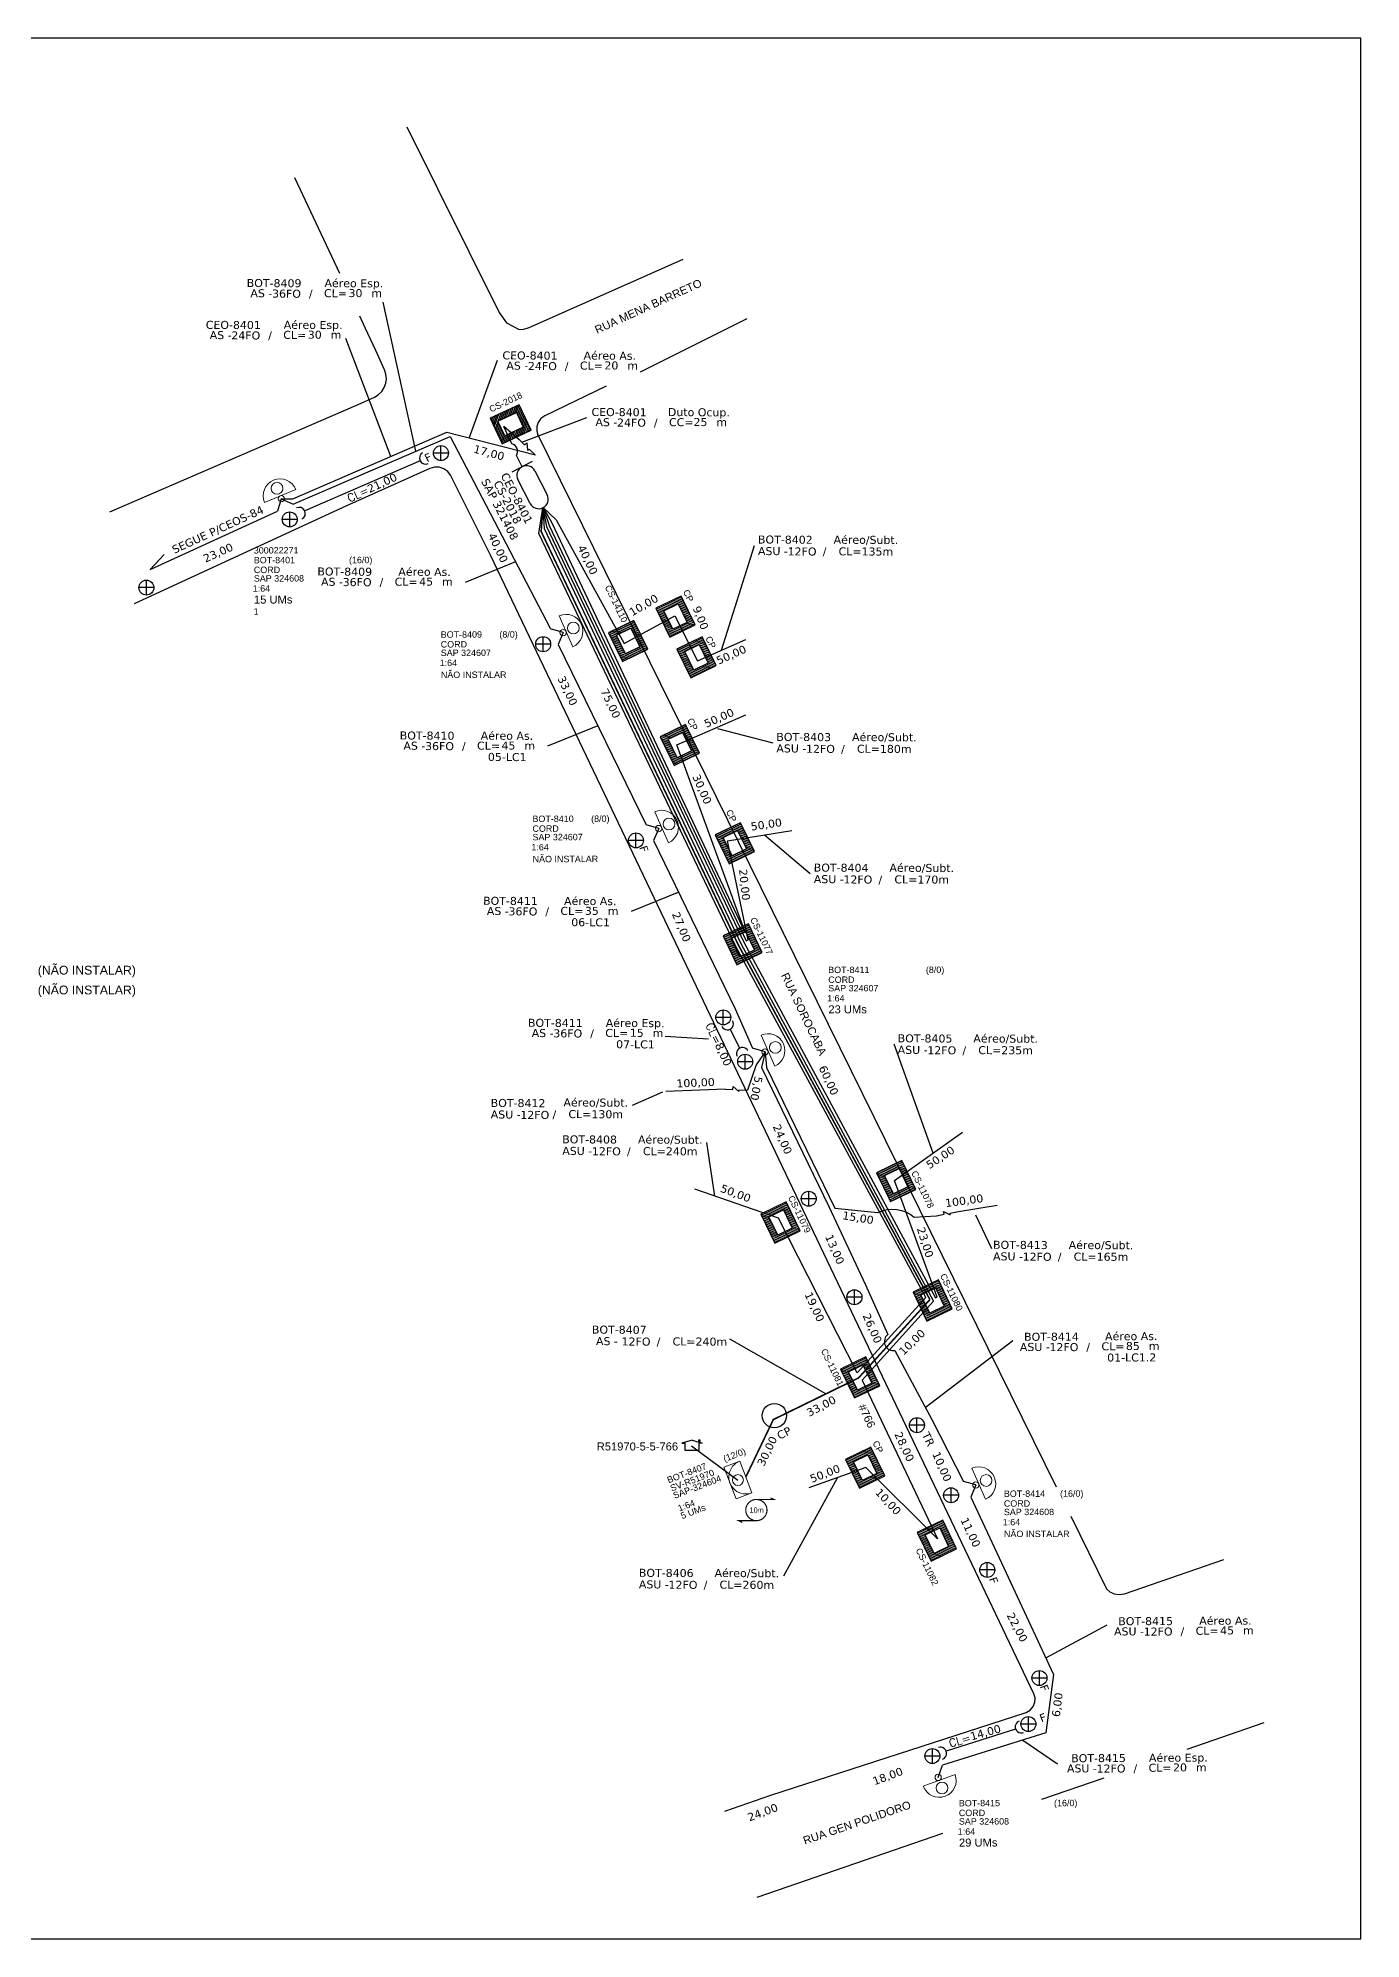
# Model space of a CAD drawing. Header units: metres. Extents: x -1286 to -445, y -500 to 94.
# Drawn here: x -858 to -445, y -500 to 94 of the extents above; entities that cross this region are included whole.
import ezdxf
from ezdxf.enums import TextEntityAlignment as Align

# ---------------------------------------------------------------- set-up
doc = ezdxf.new("R2010")
doc.units = ezdxf.units.M
for name, color, linetype in [('10.1-Caixas Subterrâneas', 5, 'Continuous'), ('20.4-CEOS', 1, 'Continuous'), ('20.5-CEO', 1, 'Continuous'), ('CAP a instalar', 1, 'Continuous'), ('DROP DE CLIENTE', 140, 'Continuous'), ('Folga', 1, 'Continuous'), ('label_cabos', 7, 'Continuous'), ('locais', 7, 'Continuous'), ('medidas', 3, 'Continuous'), ('QUADRA', 7, 'Continuous'), ('Subida Lateral', 5, 'Continuous')]:
    doc.layers.add(name, color=color, linetype=linetype)
for name, color, linetype, lineweight in [('10.4-Postes', 1, 'Continuous', 0), ("20.0-LEGENDA DOS CDO'S", 1, 'Continuous', 0), ('20.1-CDO_INTERIOR', 1, 'Continuous', 0), ('20.2-CDO_POSTE', 1, 'Continuous', 5), ('20.6-CORDOALHA_SUPORTE', 7, 'Continuous', 25), ('CORDOALHA_SUPORTE', 7, 'Continuous', 25), ('Segmento Logradouro Texto', 238, 'Continuous', 0)]:
    doc.layers.add(name, color=color, linetype=linetype, lineweight=lineweight)
doc.styles.add('ARIAL', font='arial.ttf')
doc.styles.add('DIGICADE', font='arial.ttf')
doc.styles.add('ROMANS', font='romans.shx')
doc.styles.add('siredit', font='verdana.ttf')
doc.linetypes.add('FENCELINE1', pattern='A,0.25,-0.1,[133,ltypeshp.shx,S=0.1,R=0,X=-0.1,Y=0],-0.1,1', length=1.45)
doc.dimstyles.new('CC', dxfattribs={"dimtxt": 0.8, "dimasz": 2, "dimexe": 0.18, "dimexo": 0.0625, "dimgap": 0.09, "dimtad": 0, "dimdec": 0, "dimrnd": 1, "dimzin": 0, "dimdsep": 46, "dimtxsty": 'siredit', "dimblk": 'NONE', "dimcen": 0, "dimse1": 1, "dimse2": 1, "dimsd1": 1, "dimsd2": 1, "dimclrt": 7, "dimadec": 0, "dimazin": 0, "dimtfac": 1, "dimtdec": 0, "dimtofl": 0, "dimtmove": 0, "dimatfit": 3, "dimfxl": 0, "dimtolj": 1, "dimtzin": 0, "dimarcsym": 0})

# ---------------------------------------------------------------- blocks, each defined once
blk = doc.blocks.new('CDOE_CT_POST_DESENHO')
at = {"color": 0}
blk.add_line((2.14, 0.39), (-2.11, 0.39), dxfattribs=at)
for centre, radius in [((0.01, 1.4), 0.733), ((0.01, 0), 0.393)]:
    blk.add_circle(centre, radius, dxfattribs=at)
blk.add_arc((0.01, 0.39), 2.12, 0, 180, dxfattribs=at)
blk = doc.blocks.new('_None')
blk = doc.blocks.new('*X70')
at = {"color": 0, "linetype": 'Continuous'}
for p, q in [((-1.25, 0.34099), (-0.49099, 1.1)), ((-1.25, 0.517767), (-0.667767, 1.1)), ((-1.25, 0.694544), (-0.844544, 1.1)), ((-1.25, 0.87132), (-1.02132, 1.1)), ((-1.25, 1.048097), (-1.198097, 1.1)), ((-1.25, 0.164214), (-0.8035, 0.610714)), ((-1.25, -0.012563), (-0.8035, 0.433937)), ((-1.25, -0.18934), (-0.8035, 0.25716)), ((-1.25, -0.366117), (-0.8035, 0.080383)), ((-0.789214, 0.625), (-0.314214, 1.1)), ((-0.612437, 0.625), (-0.137437, 1.1)), ((-0.43566, 0.625), (0.03934, 1.1)), ((-0.258883, 0.625), (0.216117, 1.1)), ((-0.082107, 0.625), (0.392893, 1.1)), ((0.09467, 0.625), (0.56967, 1.1)), ((0.271447, 0.625), (0.746447, 1.1)), ((0.448223, 0.625), (0.923223, 1.1)), ((0.625, 0.625), (1.1, 1.1)), ((0.801777, 0.625), (1.25, 1.073223)), ((0.8035, 0.449947), (1.25, 0.896447)), ((0.8035, 0.27317), (1.25, 0.71967)), ((0.8035, 0.096393), (1.25, 0.542893)), ((0.8035, -0.080383), (1.25, 0.366117)), ((0.8035, -0.25716), (1.25, 0.18934)), ((0.8035, -0.433937), (1.25, 0.012563)), ((-1.25, -0.542893), (-0.8035, -0.096393)), ((-1.25, -0.71967), (-0.8035, -0.27317)), ((-1.25, -0.896447), (-0.8035, -0.449947)), ((-1.25, -1.073223), (-0.801777, -0.625)), ((-1.1, -1.1), (-0.625, -0.625)), ((-0.923223, -1.1), (-0.448223, -0.625)), ((-0.746447, -1.1), (-0.271447, -0.625)), ((-0.56967, -1.1), (-0.09467, -0.625)), ((-0.392893, -1.1), (0.082107, -0.625)), ((-0.216117, -1.1), (0.258883, -0.625)), ((-0.03934, -1.1), (0.43566, -0.625)), ((0.137437, -1.1), (0.612437, -0.625)), ((0.314214, -1.1), (0.789214, -0.625)), ((0.49099, -1.1), (1.25, -0.34099)), ((0.667767, -1.1), (1.25, -0.517767)), ((0.8035, -0.610714), (1.25, -0.164214)), ((0.844544, -1.1), (1.25, -0.694544)), ((1.02132, -1.1), (1.25, -0.87132)), ((1.198097, -1.1), (1.25, -1.048097))]:
    blk.add_line(p, q, dxfattribs=at)
blk = doc.blocks.new('A$C07E14978')
at = {"layer": 'Folga', "color": 0, "const_width": 0.146}
blk.add_lwpolyline([(2.23, 2.92, 1.000012), (2.23, 0.28, 0.999978)], format="xyb", close=True, dxfattribs=at)
at = {"layer": 'Folga', "color": 0, "const_width": 0.137}
for points in [[(2.23, 2.92), (4.42, 2.92), (3.98, 3.13)], [(2.23, 0.28), (0.03, 0.28), (0.47, 0.06)]]:
    blk.add_lwpolyline(points, dxfattribs=at)
at = {"layer": 'Folga', "color": 0}
blk.add_text('10m', height=0.659, dxfattribs=at).set_placement((1.38, 1.27))

msp = doc.modelspace()

# ---------------------------------------------------------------- linework, layer by layer
for p, q in [((-654.12, -343.98), (-657.27, -344.9)), ((-654.12, -343.98), (-650.98, -344.9)), ((-652.01, -343.85), (-651.68, -343.85)), ((-652.01, -344.59), (-652.01, -343.85)), ((-651.68, -343.85), (-651.68, -344.68)), ((-657.27, -344.9), (-656.28, -344.9)), ((-656.28, -347.15), (-656.28, -344.91)), ((-651.97, -347.15), (-656.28, -347.15)), ((-650.98, -344.9), (-651.97, -344.9)), ((-651.97, -344.9), (-651.97, -347.15))]:
    msp.add_line(p, q)
msp.add_lwpolyline([(-1286.07, -499.81), (-445.07, -499.81), (-445.07, 94.19), (-1286.07, 94.19)], close=True)
at = {"color": 1}
for points in [[(-730.24, -35.51), (-734.91, -35.51)], [(-732.57, -37.84), (-732.57, -33.17)], [(-777.49, -56.23), (-782.16, -56.23)], [(-779.83, -58.57), (-779.83, -53.9)], [(-824.63, -79.89), (-824.63, -75.21)], [(-822.29, -77.55), (-826.97, -77.55)], [(-700.63, -97.56), (-700.63, -92.88)], [(-698.3, -95.22), (-702.97, -95.22)], [(-671.63, -158.86), (-671.63, -154.19)], [(-669.29, -156.53), (-673.97, -156.53)], [(-642, -211.84), (-646.68, -211.84)], [(-644.34, -214.18), (-644.34, -209.5)], [(-635.17, -225.67), (-639.85, -225.67)], [(-637.51, -228.01), (-637.51, -223.33)], [(-617.65, -270.83), (-617.65, -266.16)], [(-615.31, -268.5), (-619.99, -268.5)], [(-603.36, -301.62), (-603.36, -296.94)], [(-601.03, -299.28), (-605.7, -299.28)], [(-583.83, -341.6), (-583.83, -336.92)], [(-581.5, -339.26), (-586.17, -339.26)], [(-570.82, -361.17), (-575.5, -361.17)], [(-573.16, -363.51), (-573.16, -358.83)], [(-559.51, -384.49), (-564.19, -384.49)], [(-561.85, -386.83), (-561.85, -382.16)], [(-543.2, -418.26), (-547.87, -418.26)], [(-545.54, -420.59), (-545.54, -415.92)], [(-546.66, -432.65), (-551.34, -432.65)], [(-549, -434.99), (-549, -430.31)], [(-576.66, -442.63), (-581.34, -442.63)], [(-579, -444.97), (-579, -440.29)]]:
    msp.add_lwpolyline(points, dxfattribs=at)
for centre in [(-732.57, -35.51), (-779.83, -56.23), (-824.63, -77.55), (-700.63, -95.22), (-671.63, -156.53), (-644.34, -211.84), (-637.51, -225.67), (-617.65, -268.5), (-603.36, -299.28), (-583.83, -339.26), (-573.16, -361.17), (-561.85, -384.49), (-545.54, -418.26), (-549, -432.65), (-579, -442.63)]:
    msp.add_circle(centre, 2.34, dxfattribs=at)
at = {"layer": '10.1-Caixas Subterrâneas', "color": 30, "linetype": 'Continuous'}
for p, q in [((-708.14, -20.38), (-717.19, -24.61)), ((-714.77, -25.57), (-708.95, -22.85)), ((-708.95, -22.85), (-706.84, -27.38)), ((-704.41, -28.34), (-708.14, -20.38)), ((-717.19, -24.61), (-713.47, -32.57)), ((-712.66, -30.1), (-714.77, -25.57)), ((-713.47, -32.57), (-704.41, -28.34)), ((-706.84, -27.38), (-712.66, -30.1)), ((-706.84, -27.38), (-706.84, -27.38)), ((-657.47, -80.18), (-665.39, -84)), ((-662.9, -84.79), (-658.4, -82.61)), ((-658.4, -82.61), (-658.4, -82.61)), ((-658.4, -82.61), (-655.61, -88.39)), ((-653.12, -89.17), (-657.47, -80.18)), ((-672.3, -87.82), (-680.22, -91.65)), ((-667.95, -96.82), (-672.3, -87.82)), ((-665.39, -84), (-661.04, -93)), ((-660.11, -90.57), (-662.9, -84.79)), ((-655.61, -88.39), (-660.11, -90.57)), ((-680.22, -91.65), (-675.87, -100.65)), ((-677.73, -92.43), (-673.23, -90.26)), ((-674.93, -98.21), (-677.73, -92.43)), ((-673.23, -90.26), (-673.23, -90.26)), ((-673.23, -90.26), (-670.44, -96.04)), ((-661.04, -93), (-653.12, -89.17)), ((-650.95, -92.9), (-658.87, -96.73)), ((-646.6, -101.9), (-650.95, -92.9)), ((-675.87, -100.65), (-667.95, -96.82)), ((-670.44, -96.04), (-674.93, -98.21)), ((-658.87, -96.73), (-654.52, -105.72)), ((-656.38, -97.51), (-651.88, -95.33)), ((-653.58, -103.29), (-656.38, -97.51)), ((-651.88, -95.33), (-651.88, -95.33)), ((-651.88, -95.33), (-649.08, -101.12)), ((-654.52, -105.72), (-646.6, -101.9)), ((-649.08, -101.12), (-653.58, -103.29)), ((-656.16, -120.32), (-664.08, -124.15)), ((-664.08, -124.15), (-659.73, -133.15)), ((-661.59, -124.93), (-657.09, -122.76)), ((-657.09, -122.76), (-657.09, -122.76)), ((-657.09, -122.76), (-654.3, -128.54)), ((-651.81, -129.32), (-656.16, -120.32)), ((-658.79, -130.71), (-661.59, -124.93)), ((-659.73, -133.15), (-651.81, -129.32)), ((-654.3, -128.54), (-658.79, -130.71)), ((-638.97, -150.99), (-646.89, -154.82)), ((-644.4, -155.6), (-639.9, -153.43)), ((-639.9, -153.43), (-639.9, -153.43)), ((-639.9, -153.43), (-637.11, -159.21)), ((-634.62, -159.99), (-638.97, -150.99)), ((-646.89, -154.82), (-642.54, -163.82)), ((-641.61, -161.38), (-644.4, -155.6)), ((-642.54, -163.82), (-634.62, -159.99)), ((-637.11, -159.21), (-641.61, -161.38)), ((-636.5, -182.56), (-644.42, -186.39)), ((-632.15, -191.56), (-636.5, -182.56)), ((-644.42, -186.39), (-640.07, -195.39)), ((-641.93, -187.17), (-637.44, -185)), ((-639.14, -192.95), (-641.93, -187.17)), ((-637.44, -185), (-637.44, -185)), ((-637.44, -185), (-634.64, -190.78)), ((-640.07, -195.39), (-632.15, -191.56)), ((-634.64, -190.78), (-639.14, -192.95)), ((-588.5, -256.59), (-596.42, -260.42)), ((-596.42, -260.42), (-592.07, -269.41)), ((-593.93, -261.2), (-589.43, -259.02)), ((-591.14, -266.98), (-593.93, -261.2)), ((-589.43, -259.02), (-589.43, -259.02)), ((-589.43, -259.02), (-586.64, -264.81)), ((-584.15, -265.59), (-588.5, -256.59)), ((-592.07, -269.41), (-584.15, -265.59)), ((-586.64, -264.81), (-591.14, -266.98)), ((-624.65, -269.51), (-632.57, -273.34)), ((-630.08, -274.12), (-625.58, -271.94)), ((-625.58, -271.94), (-625.58, -271.94)), ((-625.58, -271.94), (-622.79, -277.73)), ((-620.3, -278.51), (-624.65, -269.51)), ((-632.57, -273.34), (-628.22, -282.34)), ((-627.28, -279.9), (-630.08, -274.12)), ((-628.22, -282.34), (-620.3, -278.51)), ((-622.79, -277.73), (-627.28, -279.9)), ((-577.14, -293.89), (-585.06, -297.72)), ((-582.57, -298.5), (-578.08, -296.32)), ((-578.08, -296.32), (-578.08, -296.32)), ((-578.08, -296.32), (-575.28, -302.11)), ((-572.79, -302.89), (-577.14, -293.89)), ((-585.06, -297.72), (-580.71, -306.72)), ((-579.78, -304.28), (-582.57, -298.5)), ((-580.71, -306.72), (-572.79, -302.89)), ((-575.28, -302.11), (-579.78, -304.28)), ((-599.77, -317.94), (-607.69, -321.76)), ((-605.2, -322.54), (-600.7, -320.37)), ((-600.7, -320.37), (-600.7, -320.37)), ((-600.7, -320.37), (-597.91, -326.15)), ((-595.42, -326.93), (-599.77, -317.94)), ((-607.69, -321.76), (-603.34, -330.76)), ((-602.41, -328.33), (-605.2, -322.54)), ((-597.91, -326.15), (-602.41, -328.33)), ((-603.34, -330.76), (-595.42, -326.93)), ((-598.22, -346.11), (-606.14, -349.94)), ((-606.14, -349.94), (-601.79, -358.94)), ((-603.66, -350.72), (-599.16, -348.55)), ((-599.16, -348.55), (-599.16, -348.55)), ((-599.16, -348.55), (-596.36, -354.33)), ((-593.88, -355.11), (-598.22, -346.11)), ((-600.86, -356.5), (-603.66, -350.72)), ((-601.79, -358.94), (-593.88, -355.11)), ((-596.36, -354.33), (-600.86, -356.5)), ((-575.79, -368.94), (-583.71, -372.77)), ((-583.71, -372.77), (-579.36, -381.76)), ((-581.22, -373.55), (-576.72, -371.37)), ((-578.43, -379.33), (-581.22, -373.55)), ((-576.72, -371.37), (-576.72, -371.37)), ((-576.72, -371.37), (-573.93, -377.15)), ((-571.44, -377.93), (-575.79, -368.94)), ((-579.36, -381.76), (-571.44, -377.93)), ((-573.93, -377.15), (-578.43, -379.33))]:
    msp.add_line(p, q, dxfattribs=at)
at = {"layer": '10.1-Caixas Subterrâneas'}
msp.add_circle((-628.37, -336.26), 3.8, dxfattribs=at)
at = {"layer": '20.1-CDO_INTERIOR', "color": 1, "lineweight": 18}
msp.add_lwpolyline([(-640.37, -362.31), (-644.16, -352.38), (-639.19, -350.49), (-635.41, -360.42)], close=True, dxfattribs=at)
msp.add_circle((-639.78, -356.4), 1.7, dxfattribs=at)
msp.add_arc((-637.3, -355.45), 5.31, 110.87783, 290.87783, dxfattribs=at)
at = {"layer": '20.5-CEO', "color": 5}
for p, q in [((-703.21, -41.06), (-699.36, -48.52)), ((-704.68, -51.26), (-708.53, -43.8))]:
    msp.add_line(p, q, dxfattribs=at)
msp.add_lwpolyline([(-704.03, -38.12), (-710.44, -41.42)], dxfattribs=at)
for centre, start, end in [((-705.87, -42.43), 27.24393, 207.24393), ((-702.02, -49.89), 207.24393, 27.24393)]:
    msp.add_arc(centre, 2.99, start, end, dxfattribs=at)
at = {"layer": 'CAP a instalar', "color": 7, "linetype": 'FENCELINE1', "ltscale": 5}
for points in [[(-782.48, -49.78), (-778.88, -49.84), (-730.76, -28.99), (-703.08, -36.06)], [(-710.45, -32.61), (-712.95, -27.22)], [(-708.18, -31.32), (-712.95, -27.22)], [(-778.74, -51.45), (-729.72, -30.32), (-698.42, -90.26)], [(-782.48, -49.78), (-783.69, -53.64)], [(-782.48, -49.78), (-778.74, -51.45)], [(-581.05, -299.41), (-640.47, -189.69), (-701.96, -60.65), (-700.72, -52.58)], [(-700.72, -52.58), (-699.54, -58.41), (-637.9, -188.31), (-578.06, -299.49), (-577.55, -299.27)], [(-700.72, -52.58), (-700.29, -59.08), (-638.87, -188.74), (-578.61, -300.51)], [(-700.65, -52.55), (-696.54, -56.38), (-675.32, -95.01), (-659.51, -86.34), (-652.43, -100.41), (-637.3, -93.77)], [(-700.65, -52.55), (-698.77, -58.13), (-637.23, -187.94), (-636.56, -187.6), (-642.99, -156.64), (-622.92, -153.48)], [(-697.84, -57.39), (-700.57, -52.5)], [(-819.07, -67.21), (-823.49, -71.83), (-783.69, -53.64)], [(-637.43, -185.48), (-697.84, -57.39)], [(-694.41, -91.57), (-698.3, -90.46)], [(-694.41, -91.57), (-695.99, -95.35)], [(-695.99, -95.35), (-668.42, -151.68)], [(-637.43, -185.48), (-658.9, -126.65), (-637.35, -117.28)], [(-664.53, -152.8), (-668.42, -151.68)], [(-664.53, -152.8), (-666.11, -156.58)], [(-666.11, -156.58), (-640.66, -209.13), (-635.18, -221.49)], [(-631.29, -222.61), (-634.1, -226.65), (-636.75, -234.53)], [(-631.29, -222.61), (-635.18, -221.49)], [(-631.29, -222.61), (-632.36, -227.45)], [(-643.7, -234.24), (-662.33, -234.98)], [(-577.55, -299.27), (-590.82, -262.8), (-569.55, -247.69)], [(-581, -299.36), (-602.53, -322.86), (-627.08, -274.55), (-653.19, -265.53)], [(-570.89, -272.44), (-558.76, -270.55)], [(-578.61, -300.51), (-600.93, -325.21), (-577.37, -374.81), (-599.83, -352.44), (-617.6, -358.84)], [(-567.01, -361.71), (-557.36, -382.24), (-541.17, -417.2), (-543.53, -435.4), (-575.8, -445.51)], [(-565.43, -357.93), (-569.32, -356.82)], [(-565.43, -357.93), (-567.01, -361.71)], [(-577.18, -449.32), (-575.8, -445.51)]]:
    msp.add_lwpolyline(points, dxfattribs=at)
for points in [[(-707.24, -39.77), (-709.01, -36.24, 0.526154), (-710.45, -32.61, -18.042736)], [(-631.29, -222.61), (-630.83, -227.46), (-609.54, -271.44), (-596, -272.81, -0.301976), (-584.74, -274.25), (-577.82, -273.87)], [(-632.36, -227.45), (-611.35, -270.9), (-599.89, -295.38), (-592.89, -310.89, 0.775982), (-590.74, -315.94), (-579.22, -337.49), (-569.32, -356.82)]]:
    msp.add_lwpolyline(points, format="xyb", dxfattribs=at)
at = {"layer": 'CAP a instalar', "color": 1, "linetype": 'FENCELINE1', "ltscale": 5, "const_width": 0.5}
for points in [[(-700.71, -52.58), (-701.26, -60), (-639.62, -189.24), (-579.78, -300.01)], [(-579.78, -300.01), (-602.1, -324.5), (-628.71, -337.51), (-637.3, -355.45)]]:
    msp.add_lwpolyline(points, dxfattribs=at)
at = {"layer": 'CORDOALHA_SUPORTE'}
for points in [[(-738.29, -35.39, 1), (-736.52, -38.77)], [(-776.01, -56.07, 1), (-777.72, -52.66)], [(-644.77, -214.72, 1), (-641.39, -212.95)], [(-636.63, -222.27, 1), (-640.05, -223.96)], [(-551.93, -431.73, 1), (-550.49, -435.27)], [(-575.82, -443.6, 1), (-577.11, -440)]]:
    msp.add_lwpolyline(points, format="xyb", dxfattribs=at)
for points in [[(-739.09, -37.96), (-775.16, -53.51)], [(-639.2, -221.41), (-642.2, -215.53)], [(-552.98, -434.22), (-574.67, -441.16)]]:
    msp.add_lwpolyline(points, dxfattribs=at)
at = {"layer": 'DROP DE CLIENTE'}
msp.add_lwpolyline([(-654.31, -345.76), (-639.78, -356.4)], dxfattribs=at)
at = {"layer": 'locais', "color": 10}
for points in [[(-679.05, -345.48), (-679.05, -345.48)], [(-679.05, -345.48), (-679.05, -345.48)], [(-669.06, -384.29), (-669.06, -384.29)], [(-669.06, -384.29), (-669.06, -384.29)]]:
    msp.add_lwpolyline(points, dxfattribs=at)
for centre in [(-679.05, -345.48), (-669.06, -384.29)]:
    msp.add_circle(centre, 0.0000144, dxfattribs=at)
at = {"layer": 'QUADRA', "color": 4}
for points in [[(-743.28, 66.48), (-714.41, 8.43), (-712.13, 5.2), (-708.13, 3.11), (-706.64, 3.26), (-705.04, 3.75), (-656.87, 25.09)], [(-764.21, 20.6), (-778.28, 50.55)], [(-836.02, -53.85), (-758.47, -20.32), (-753.38, -18.07), (-752.15, -17.26), (-751.09, -16.21), (-750.3, -15.01), (-749.81, -13.67), (-749.63, -12.27), (-749.75, -10.85), (-750.21, -9.5), (-752.97, -3.46), (-756.23, 3.64), (-757.94, 7.27)], [(-636.94, 6.4), (-670.37, -10.18)], [(-680.92, -14.63), (-700.09, -23.89), (-701.32, -24.74), (-702.18, -25.9), (-702.65, -27.24), (-702.63, -28.66), (-702.25, -29.77), (-618.64, -199.6), (-540.33, -358.47)], [(-643.85, -459.83), (-629.48, -454.83), (-549.67, -429.06), (-548.41, -428.28), (-547.47, -427.16), (-546.95, -425.82), (-546.9, -424.42), (-547.28, -423.16), (-653.81, -200), (-717.13, -67.37), (-729.56, -42.43), (-730.45, -41.26), (-731.66, -40.42), (-733.1, -39.94), (-734.61, -39.91), (-736.09, -40.33), (-762.34, -52.12), (-828.41, -82.58)], [(-535.78, -367.7), (-524.61, -390.37), (-523.52, -391.35), (-522.17, -391.99), (-520.66, -392.2), (-519, -391.91), (-487.92, -381.19)], [(-475.41, -432.31), (-499.5, -440.6)], [(-525.45, -449.53), (-544.93, -456.24)], [(-575.85, -466.88), (-633.91, -486.85)]]:
    msp.add_lwpolyline(points, dxfattribs=at)
at = {"layer": 'Subida Lateral', "color": 5}
for points in [[(-708.18, -31.3), (-706.44, -32.93), (-705.77, -32.31), (-705.5, -34.56), (-705.06, -34.27), (-703.13, -36.08)], [(-643.7, -234.24), (-641.32, -234.33), (-641.21, -233.42), (-639.54, -234.95), (-639.4, -234.43), (-636.75, -234.53)], [(-577.7, -273.86), (-575.37, -273.37), (-575.49, -272.46), (-573.49, -273.53), (-573.48, -273), (-570.89, -272.44)]]:
    msp.add_lwpolyline(points, dxfattribs=at)

# ---------------------------------------------------------------- block references
at = {"layer": '10.1-Caixas Subterrâneas', "color": 30, "linetype": 'Continuous', "zscale": 7.994688857778955}
for p, xscale, yscale, rotation in [((-710.8, -26.47), 3.997344428889477, 3.997344428889477, 25.03790288211965), ((-659.25, -86.59), 3.997344428889478, 3.997344428889478, 115.8011527162112), ((-674.08, -94.24), 3.997344428889478, 3.997344428889478, 115.8011527162112), ((-652.73, -99.31), 3.997344428889478, 3.997344428889478, 115.8011527162112), ((-657.94, -126.74), 3.997344428889478, 3.997344428889478, 115.8011527162112), ((-640.75, -157.4), 3.997344428889478, 3.997344428889478, 115.8011527162112), ((-638.29, -188.97), 3.997344428889478, 3.997344428889478, 115.8011527162112), ((-590.28, -263), 3.997344428889478, 3.997344428889478, 115.8011527162112), ((-626.43, -275.92), 3.997344428889478, 3.997344428889478, 115.8011527162112), ((-578.93, -300.3), 3.997344428889478, 3.997344428889478, 115.8011527162112), ((-601.56, -324.35), 3.997344428889478, 3.997344428889478, 115.8011527162112), ((-600.01, -352.52), 3.997344428889478, 3.997344428889478, 115.8011527162112), ((-577.57, -375.35), 3.997344428889478, 3.997344428889478, 115.8011527162112)]:
    msp.add_blockref('*X70', p, dxfattribs=dict(at, xscale=xscale, yscale=yscale, rotation=rotation))
at = {"layer": '20.2-CDO_POSTE', "color": 7, "xscale": 2.5, "yscale": 2.5, "zscale": 2.5}
for p, rotation in [((-782.48, -49.78), 22.47566688143282), ((-631.29, -222.61), 293.8884070072264), ((-577.18, -449.32), 199.9853027243928)]:
    msp.add_blockref('CDOE_CT_POST_DESENHO', p, dxfattribs=dict(at, rotation=rotation))
at = {"layer": '20.2-CDO_POSTE', "color": 8, "xscale": 2.5, "yscale": 2.5, "zscale": 2.5, "rotation": 293.8884070072264}
for p in [(-694.41, -91.57), (-664.53, -152.8), (-565.43, -357.93)]:
    msp.add_blockref('CDOE_CT_POST_DESENHO', p, dxfattribs=at)
at = {"layer": 'Folga', "xscale": 2.508697884348202, "yscale": 2.508697884348202, "zscale": 2.508697884348202}
msp.add_blockref('A$C07E14978', (-639.6, -369.8), dxfattribs=at)

# ---------------------------------------------------------------- texts
at = {"style": 'ARIAL'}
msp.add_text('#766', height=2.5, rotation=295.40862, dxfattribs=at).set_placement((-599.5, -336.37), align=Align.MIDDLE_CENTER)
msp.add_text('R51970-5-5-766', height=2.5, dxfattribs=at).set_placement((-683.9, -347.15))
at = {"char_height": 2.7432, "width": 39.6551, "attachment_point": 5, "style": 'ARIAL'}
for insert in [(-843.23, -197.49), (-843.23, -203.68)]:
    msp.add_mtext('(NÃO INSTALAR)', dxfattribs=dict(at, insert=insert))
at = {"layer": '10.1-Caixas Subterrâneas', "color": 30, "style": 'ARIAL'}
for s, rotation, p in [('CS-2018', 25.3919, (-716.9, -22.83)), ('CS-14110', 295.80115, (-681.42, -77.36)), ('CP', 295.80115, (-657.01, -78.77)), ('CP', 295.80115, (-650, -93.32)), ('CP', 295.80115, (-655.7, -118.92)), ('CP', 295.80115, (-643.58, -147.52)), ('CS-11077', 295.80115, (-636.04, -181.16)), ('CS-11078', 295.80115, (-585.68, -260.36)), ('CS-11079', 295.80115, (-624.19, -268.11)), ('CS-11080', 295.80115, (-576.68, -292.49)), ('CS-11081', 295.80115, (-613.91, -315.95)), ('CP', 295.80115, (-597.76, -344.71)), ('CS-11082', 295.80115, (-584.29, -378.24))]:
    msp.add_text(s, height=2, rotation=rotation, dxfattribs=at).set_placement(p)
at = {"layer": '10.4-Postes', "lineweight": 0, "style": 'siredit'}
for s, rotation, p in [('F', 27.08617, (-736.91, -38.41)), ('F', 288.84485, (-670.64, -158.67)), ('TR', 295.44618, (-582.35, -342.16)), ('F', 288.84485, (-561.37, -387.23)), ('F', 288.84485, (-545.49, -420.83)), ('F', 20.64157, (-544.96, -432.15))]:
    msp.add_text(s, height=2.5, rotation=rotation, dxfattribs=at).set_placement(p)
at = {"layer": "20.0-LEGENDA DOS CDO'S", "color": 7}
for s, height, style, p in [('300022271', 2, 'ARIAL', (-791.06, -66.89)), ('CORD', 2, 'ARIAL', (-791.05, -73.01)), ('BOT-8401', 2, 'ARIAL', (-791.06, -69.95)), ('1:64', 2, 'ARIAL', (-791.39, -78.82)), ('SAP 324608', 2, 'ARIAL', (-791.05, -75.67)), ('15 UMs', 2.5, 'ARIAL', (-791.01, -82.53)), ('1', 2, 'DIGICADE', (-791.12, -86)), ('BOT-8411', 2, 'ARIAL', (-611.56, -198)), ('SAP 324607', 2, 'ARIAL', (-611.55, -203.71)), ('CORD', 2, 'ARIAL', (-611.55, -201.06)), ('1:64', 2, 'ARIAL', (-611.89, -206.86)), ('23 UMs', 2.5, 'ARIAL', (-611.51, -210.57)), ('BOT-8415', 2, 'ARIAL', (-570.74, -458.36)), ('SAP 324608', 2, 'ARIAL', (-570.73, -464.07)), ('CORD', 2, 'ARIAL', (-570.73, -461.42)), ('1:64', 2, 'ARIAL', (-571.07, -467.23)), ('29 UMs', 2.5, 'ARIAL', (-570.69, -470.93))]:
    msp.add_text(s, height=height, rotation=0.11799, dxfattribs=dict(at, style=style)).set_placement(p)
at = {"layer": "20.0-LEGENDA DOS CDO'S", "color": 7, "style": 'ARIAL'}
for s, p in [('(16/0)', (-757.66, -69.91)), ('(8/0)', (-578.16, -197.96)), ('(16/0)', (-537.34, -458.32))]:
    msp.add_text(s, height=2, rotation=0.11799, dxfattribs=at).set_placement(p, align=Align.CENTER)
at = {"layer": "20.0-LEGENDA DOS CDO'S", "color": 252, "style": 'ARIAL'}
for s, p in [('CORD', (-732.64, -96.26)), ('BOT-8409', (-732.65, -93.2)), ('1:64', (-732.98, -102.07)), ('SAP 324607', (-732.64, -98.92)), ('NÃO INSTALAR', (-732.6, -105.78)), ('CORD', (-703.98, -153.85)), ('BOT-8410', (-703.98, -150.79)), ('1:64', (-704.31, -159.66)), ('SAP 324607', (-703.97, -156.5)), ('NÃO INSTALAR', (-703.93, -163.36)), ('BOT-8414', (-556.67, -361.67)), ('CORD', (-556.67, -364.73)), ('SAP 324608', (-556.66, -367.38)), ('1:64', (-557, -370.54)), ('NÃO INSTALAR', (-556.62, -374.24))]:
    msp.add_text(s, height=2, rotation=0.11799, dxfattribs=at).set_placement(p)
for s, p in [('     (8/0)', (-713.38, -93.16)), ('     (8/0)', (-684.71, -150.75)), ('     (16/0)', (-537.4, -361.63))]:
    msp.add_text(s, height=2, rotation=0.11799, dxfattribs=at).set_placement(p, align=Align.CENTER)
at = {"layer": "20.0-LEGENDA DOS CDO'S", "color": 1, "style": 'ARIAL'}
msp.add_text('        (12/0)', height=2, rotation=20.82265, dxfattribs=at).set_placement((-643.41, -350.59), align=Align.CENTER)
for s, p in [('BOT-8407', (-661.43, -357.44)), ('SV-R51970', (-660.45, -359.99)), ('SAP-324604', (-659.58, -362.3)), ('1:64', (-658.09, -366.26)), ('5 UMs', (-657.19, -368.63))]:
    msp.add_text(s, height=2, rotation=20.82265, dxfattribs=at).set_placement(p)
at = {"layer": '20.4-CEOS', "color": 5, "style": 'siredit'}
msp.add_text('CEO-8401', height=2.524, rotation=297.24393, dxfattribs=at).set_placement((-707.76, -49.02), align=Align.TOP_CENTER)
at = {"layer": '20.5-CEO', "color": 5, "style": 'siredit'}
for s, p in [('SAP 321408', (-713.03, -52.5)), ('CS-2018', (-710.6, -50.26))]:
    msp.add_text(s, height=2.534, rotation=297.24393, dxfattribs=at).set_placement(p, align=Align.TOP_CENTER)
at = {"layer": '20.6-CORDOALHA_SUPORTE', "color": 0, "style": 'ROMANS'}
for rotation, p in [(25.25316, (-754.89, -48.03)), (295.1531, (-647.04, -220.43)), (15.89987, (-566.81, -438.05))]:
    msp.add_text('CL=', height=2.5, rotation=rotation, dxfattribs=at).set_placement(p, align=Align.RIGHT)
at = {"layer": '20.6-CORDOALHA_SUPORTE', "color": 0, "style": 'siredit'}
for s, rotation, p in [('21,00', 24.94317, (-754.89, -48.03)), ('8,00', 294.84311, (-647.04, -220.43)), ('14,00', 15.58988, (-566.81, -437.79))]:
    msp.add_text(s, height=2.5, rotation=rotation, dxfattribs=at).set_placement(p)
at = {"layer": 'label_cabos', "color": 0, "style": 'siredit'}
for s, p in [('BOT-8409', (-784.72, 17.61)), ('Aéreo Esp.', (-759.78, 17.56)), ('AS - ', (-788.15, 14.44)), ('36FO', (-780.84, 14.32)), ('/', (-773.27, 14.32)), ('CL=', (-765.53, 14.45)), ('m', (-752.64, 14.45)), ('CEO-8401', (-676.91, -22.7)), ('Duto Ocup.', (-651.97, -22.74)), ('AS - ', (-680.33, -25.86)), ('24FO', (-673.03, -25.98)), ('/', (-665.45, -25.98)), ('CC=', (-657.47, -25.85)), ('m', (-644.83, -25.85)), ('ASU -', (-628.83, -66.13)), ('BOT-8402', (-624.96, -62.55)), (' 12FO', (-620.27, -66.25)), ('/', (-612.7, -66.25)), ('Aéreo/Subt.', (-599.77, -62.61)), ('CL=135m', (-599.78, -66.25)), ('BOT-8409', (-762.64, -72.54)), ('Aéreo As.', (-737.7, -72.59)), ('AS - ', (-766.07, -75.71)), ('36FO', (-758.76, -75.83)), ('/', (-751.19, -75.83)), ('CL=', (-743.45, -75.7)), ('m', (-730.56, -75.7)), ('BOT-8410', (-736.9, -123.78)), ('Aéreo As.', (-711.96, -123.82)), ('BOT-8403', (-619.22, -124.22)), ('Aéreo/Subt.', (-594.02, -124.28)), ('AS - ', (-740.33, -126.95)), ('36FO', (-733.02, -127.07)), ('/', (-725.45, -127.07)), ('CL=', (-717.71, -126.93)), ('05-LC1', (-711.86, -130.47)), ('m', (-704.82, -126.93)), ('ASU -', (-623.08, -127.8)), (' 12FO', (-614.52, -127.92)), ('/', (-606.95, -127.92)), ('CL=180m', (-594.04, -127.92)), ('BOT-8404', (-607.52, -165.06)), ('Aéreo/Subt.', (-582.33, -165.12)), ('ASU -', (-611.39, -168.64)), (' 12FO', (-602.83, -168.75)), ('/', (-595.26, -168.75)), ('CL=170m', (-582.34, -168.75)), ('BOT-8411', (-710.85, -175.43)), ('AS - ', (-714.27, -178.6)), ('36FO', (-706.96, -178.72)), ('/', (-699.39, -178.72)), ('CL=', (-691.66, -178.58)), ('Aéreo As.', (-685.91, -175.48)), ('m', (-678.77, -178.58)), ('06-LC1', (-685.81, -182.12)), ('BOT-8411', (-696.83, -213.56)), ('Aéreo Esp.', (-671.89, -213.6)), ('AS - ', (-700.25, -216.73)), ('36FO', (-692.94, -216.84)), ('/', (-685.37, -216.84)), ('CL=', (-677.63, -216.71)), ('07-LC1', (-671.79, -220.25)), ('m', (-664.75, -216.71)), ('BOT-8405', (-581.3, -218.4)), ('Aéreo/Subt.', (-556.11, -218.46)), ('ASU -', (-585.17, -221.98)), (' 12FO', (-576.61, -222.1)), ('/', (-569.04, -222.1)), ('CL=235m', (-556.12, -222.1)), ('BOT-8412', (-708.48, -238.6)), ('Aéreo/Subt.', (-684.2, -238.45)), ('ASU -', (-712.34, -242.18)), (' 12FO', (-703.79, -242.3)), ('/', (-697.13, -242.08)), ('CL=130m', (-684.21, -242.08)), ('BOT-8408', (-686.12, -249.97)), ('Aéreo/Subt.', (-660.92, -250.03)), ('ASU -', (-689.98, -253.55)), (' 12FO', (-681.43, -253.67)), ('/', (-673.85, -253.67)), ('CL=240m', (-660.94, -253.67)), ('BOT-8413', (-551.5, -282.93)), ('Aéreo/Subt.', (-526.31, -282.99)), ('ASU -', (-555.37, -286.51)), (' 12FO', (-546.81, -286.62)), ('/', (-539.24, -286.62)), ('CL=165m', (-526.32, -286.62)), ('BOT-8407', (-676.85, -309.42)), ('AS -', (-680.71, -313)), (' 12FO', (-672.15, -313.12)), ('/', (-664.58, -313.12)), ('CL=240m', (-651.67, -313.12)), ('BOT-8406', (-662.17, -385.43)), ('Aéreo/Subt.', (-636.98, -385.49)), ('ASU -', (-666.04, -389.01)), (' 12FO', (-657.48, -389.13)), ('/', (-649.91, -389.13)), ('CL=260m', (-636.99, -389.13))]:
    msp.add_text(s, height=2.5, rotation=359.69001, dxfattribs=at).set_placement(p, align=Align.MIDDLE_CENTER)
for s, p in [('30', (-761.48, 13.26)), ('25', (-653.67, -27.04)), ('45', (-739.4, -76.89)), ('45', (-713.66, -128.12)), ('35', (-687.61, -179.78)), ('15', (-673.59, -217.9))]:
    msp.add_text(s, height=2.5, rotation=359.69001, dxfattribs=at).set_placement(p)
at = {"layer": 'label_cabos', "style": 'siredit'}
for s, rotation, p in [('Aéreo Esp.', 359.82157, (-772.52, 4.55)), ('CEO-8401', 359.82157, (-797.46, 4.54)), ('AS - ', 359.82157, (-800.87, 1.36)), ('24FO', 359.82157, (-793.56, 1.26)), ('/', 359.82157, (-785.99, 1.28)), ('CL=', 359.82157, (-778.26, 1.43)), ('m', 359.82157, (-765.37, 1.46)), ('CEO-8401', 359.69001, (-704.75, -5.01)), ('Aéreo As.', 359.69001, (-679.81, -5.06)), ('AS - ', 359.69001, (-708.17, -8.18)), ('24FO', 359.69001, (-700.87, -8.3)), ('/', 359.69001, (-693.3, -8.3)), ('CL=', 359.69001, (-685.56, -8.17)), ('m', 359.69001, (-672.67, -8.17)), ('ASU - ', 0.15347, (-546.45, -314.81)), ('BOT-8414', 0.15347, (-541.8, -311.61)), ('12FO', 0.15347, (-537.89, -314.86)), ('/', 0.15347, (-530.32, -314.8)), ('CL=', 0.15347, (-522.58, -314.61)), ('Aéreo As.', 0.15347, (-516.86, -311.45)), ('m', 0.15347, (-509.7, -314.5)), ('01-LC1.2', 0.15347, (-516.71, -318.1)), ('ASU - ', 0.15347, (-517.02, -403.69)), ('BOT-8415', 0.15347, (-512.37, -400.49)), ('12FO', 0.15347, (-508.46, -403.74)), ('/', 0.15347, (-500.89, -403.68)), ('CL=', 0.15347, (-493.15, -403.48)), ('Aéreo As.', 0.15347, (-487.43, -400.33)), ('m', 0.15347, (-480.26, -403.38)), ('ASU - ', 0.15347, (-531.73, -446.5)), ('BOT-8415', 0.15347, (-527.08, -443.29)), ('12FO', 0.15347, (-523.17, -446.55)), ('/', 0.15347, (-515.6, -446.49)), ('Aéreo Esp.', 0.15347, (-502.14, -443.14)), ('CL=', 0.15347, (-507.86, -446.29)), ('m', 0.15347, (-494.98, -446.19))]:
    msp.add_text(s, height=2.5, rotation=rotation, dxfattribs=at).set_placement(p, align=Align.MIDDLE_CENTER)
for s, rotation, p in [('30', 359.82157, (-774.2, 0.25)), ('20', 359.69001, (-681.51, -9.36)), ('85', 0.15347, (-518.53, -315.76)), ('45', 0.15347, (-489.09, -404.64)), ('20', 0.15347, (-503.8, -447.45))]:
    msp.add_text(s, height=2.5, rotation=rotation, dxfattribs=at).set_placement(p)
at = {"layer": 'medidas', "style": 'siredit'}
for s, rotation, p in [('17,00', 344.91927, (-722.62, -35.3)), ('23,00', 24.24175, (-806.17, -69.78)), ('40,00', 295.4802, (-717.95, -61.2)), ('40,00', 295.8411, (-689.95, -64.98)), ('10,00', 30.42293, (-672.83, -86.57)), ('9,00', 291.28129, (-653.94, -83.88)), ('50,00', 24.08274, (-645.83, -101.65)), ('33,00', 295.4802, (-696.24, -105.87)), ('75,00', 295.39924, (-682.79, -109.82)), ('50,00', 24.08274, (-649.65, -121.39)), ('30,00', 293.83352, (-654.09, -136.55)), ('50,00', 8.35799, (-635.59, -153.47)), ('20,00', 276.02822, (-639.43, -165.63)), ('27,00', 292.94059, (-660.47, -179.52)), ('100,00', 2.56502, (-658.95, -233.75)), ('5,00', 259.17995, (-634.48, -230.05)), ('60,00', 295.04735, (-614.6, -227.57)), ('24,00', 293.8209, (-628.95, -245.92)), ('50,00', 33.53152, (-579.93, -259.32)), ('50,00', 339.40243, (-645.51, -266.23)), ('100,00', 7.75944, (-574.85, -271.14)), ('15,00', 350.65422, (-607.27, -274.86)), ('23,00', 287.49597, (-583.88, -277.81)), ('13,00', 293.8209, (-612.61, -280.32)), ('19,00', 295.04735, (-619.02, -298.37)), ('26,00', 293.8209, (-600.87, -305.01)), ('10,00', 44.14316, (-588.03, -317.62)), ('33,00', 27.90523, (-617.49, -336.69)), ('28,00', 295.04735, (-590.95, -342.06)), ('10,00', 293.8209, (-579.1, -348.2)), ('50,00', 21.19539, (-616.69, -357.32)), ('10,00', 313.06895, (-597.05, -360.41)), ('11,00', 295.4802, (-570.29, -368.85)), ('22,00', 298.02262, (-555.88, -398.66)), ('6,00', 82.8337, (-539.21, -430.56)), ('18,00', 20.49583, (-597.12, -451.8)), ('24,00', 20.49583, (-636.19, -463.1))]:
    msp.add_text(s, height=2.5, rotation=rotation, dxfattribs=at).set_placement(p)
at = {"layer": 'medidas', "color": 7, "style": 'siredit'}
msp.add_text('SEGUE P/CEOS-84', height=2.5, rotation=24.56136, dxfattribs=at).set_placement((-802.31, -59.4), align=Align.MIDDLE_CENTER)
at = {"layer": 'medidas', "style": 'siredit'}
msp.add_text('30,00', height=2.5, rotation=64.41463, dxfattribs=at).set_placement((-630.65, -347.35), align=Align.MIDDLE_CENTER)
at = {"layer": 'medidas', "color": 5, "style": 'siredit'}
msp.add_text('CP', height=2.5, rotation=27.90523, dxfattribs=at).set_placement((-626.74, -343.87))
at = {"layer": 'Segmento Logradouro Texto', "color": 5, "linetype": 'Continuous', "char_height": 2.5, "attachment_point": 1, "style": 'DIGICADE'}
for s, insert, width, rotation in [('\\fArial|b0|i0|c0|p34;\\W1.0000000000;\\T1.0000000000;\\o\\lRUA MENA BARRETO', (-684.84, 3.99), 36.9833, 24.45639), ('\\fArial|b0|i0|c0|p34;\\W1.0000000000;\\T1.0000000000;\\o\\lRUA SOROCABA', (-624.11, -197.57), 28.8455, 295.54716), ('\\fArial|b0|i0|c0|p34;\\W1.0000000000;\\T1.0000000000;\\o\\lRUA GEN POLIDORO', (-619.69, -467.99), 36.0147, 18.92033)]:
    msp.add_mtext(s, dxfattribs=dict(at, insert=insert, width=width, rotation=rotation))

# ---------------------------------------------------------------- leaders
at = {"layer": 'label_cabos'}
for points in [[(-740.45, -34.95), (-750.62, 11.61)], [(-748.28, -36.59), (-762.26, 0.27)], [(-723.74, -30.79), (-714.9, -6.46)], [(-707.31, -32.11), (-686.94, -24.43)], [(-644.87, -97.09), (-634.63, -64.35)], [(-709.27, -69.48), (-724.98, -75.89)], [(-683.53, -120.71), (-699.24, -127.12)], [(-646.17, -121.53), (-628.89, -126.02)], [(-631.42, -154.82), (-617.19, -166.86)], [(-658.28, -172.75), (-673.18, -178.77)], [(-648.93, -218.65), (-662.48, -217.77)], [(-578.81, -254.27), (-590.97, -220.2)], [(-663.39, -235.16), (-672.78, -239.38)], [(-647, -267.67), (-649.5, -250.97)], [(-565.51, -273.56), (-560.54, -284.08)], [(-612.29, -329.49), (-642.29, -312.33)], [(-581.24, -333.71), (-553.82, -312.8)], [(-608.72, -355.85), (-625.56, -386.43)], [(-543.58, -411.98), (-524.38, -401.67)], [(-550.7, -437.65), (-539.93, -445.07)]]:
    msp.add_leader(points, dimstyle='CC', override={"dimasz": 1, "dimgap": 0.09, "dimtad": 0}, dxfattribs=at)

doc.saveas('drawing.dxf')
